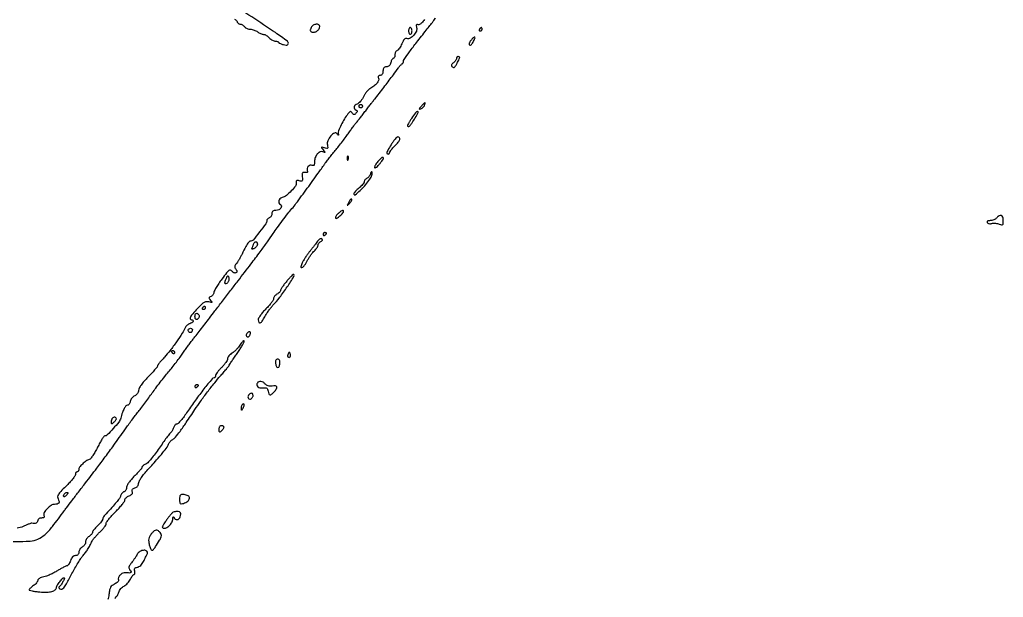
# Model space of a CAD drawing. Extents: x 0 to 2558, y 0 to 3412.
# Drawn here: x 1982 to 2558, y 884 to 1222 of the extents above; entities that cross this region are included whole.
import ezdxf

# ---------------------------------------------------------------- set-up
doc = ezdxf.new("R2010")
doc.units = 0

msp = doc.modelspace()

# ---------------------------------------------------------------- linework, layer by layer
for points in [[(1286.775, 2242.902503, 0.000001), (1177.44536, 2242.627485, 0.134519)], [(1176.555032, 2242.380365, -0.000002), (1098.265318, 2241.934774, -0.000173)], [(1347, 900.068317, 0.000002), (1365.687198, 900.484728, 0.000002), (1385.0375, 900.916042, 0.000002), (1402.386564, 901.302857, 0.000005)], [(2108.159833, 1221.887915, -0.06652), (2108.782009, 1221.559375, -0.065663), (2109.303843, 1221.073415, -0.081035), (2109.638374, 1220.5, 0.067998), (2109.953301, 1219.926524, 0.062708), (2110.418123, 1219.440625, 0.066679), (2110.955825, 1219.111585, 0.104374), (2111.484544, 1219, -0.091984), (2112.060773, 1218.893088, -0.042726), (2112.747568, 1218.559375, -0.040397), (2113.429773, 1218.073934, -0.044747), (2114, 1217.5, 0.072044), (2114.636468, 1216.925544, 0.044598), (2115.521466, 1216.440625, 0.043832), (2116.50282, 1216.110497, 0.059294), (2117.431315, 1216, -0.054031), (2118.409562, 1215.893978, -0.031469), (2119.545685, 1215.568717, -0.031141), (2120.655817, 1215.094102, -0.045352), (2121.55887, 1214.531803, 0.033512), (2122.419165, 1213.967474, 0.028102), (2123.398328, 1213.485547, 0.029035), (2124.346242, 1213.146891, 0.066383), (2125.095012, 1213.031803, -0.091866), (2125.834595, 1212.879452, -0.037925), (2126.75317, 1212.421842, -0.035888), (2127.689659, 1211.767667, -0.038454), (2128.5, 1211, 0.042999), (2129.322668, 1210.2347, 0.038239), (2130.295788, 1209.5875, 0.040249), (2131.266968, 1209.142089, 0.087611), (2132.071654, 1209, -0.044636), (2132.770313, 1208.937505, -0.051237), (2133.413757, 1208.751915, -0.058452), (2133.912665, 1208.479383, -0.14555), (2134.166667, 1208.155457, 0.19172), (2134.507736, 1207.792823, 0.02493), (2135.510228, 1207.383858, 0.026126), (2136.803263, 1207.004679, 0.019067), (2138.272408, 1206.714691, 0.361777), (2139.561026, 1207.482761, 0.326001), (2139.105827, 1209.001303, 0.0153), (2132.060088, 1214.017391, 0.00055), (2104.5, 1232.350596, 0.000584)], [(1970.845319, 915.973192, 0.000193), (1986.250189, 916.364174, 0.01605), (1988.611724, 916.500957, 0.082129), (1993.11003, 917.668003, 0.07739), (1997.096877, 920.235883, 0.045007), (2001.631201, 925.062704, 0.010007), (2008.43883, 934.126417, -0.006331), (2009.761007, 935.913983, -0.000634), (2012.978906, 940.140111, -0.000797), (2016.8284, 945.16582, -0.000633), (2021, 950.579906, 0.001733), (2027.542367, 959.109629, 0.003681), (2032.534756, 965.766606, 0.003608), (2037.490208, 972.579034, 0.001599), (2043.936539, 981.637879, -0.004187), (2045.5445, 983.87293, -0.00227), (2047.557236, 986.595751, -0.002261), (2049.630892, 989.348453, -0.003572), (2051.436539, 991.688083, 0.004043), (2053.314888, 994.126662, 0.002086), (2055.627423, 997.206292, 0.002073), (2057.979568, 1000.393546, 0.003139), (2059.997243, 1003.188083, -0.006388), (2062.083902, 1006.038938, -0.003719), (2064.656322, 1009.408374, -0.003718), (2067.283924, 1012.745977, -0.006273), (2069.542659, 1015.5, 0.006725), (2071.722078, 1018.16222, 0.004761), (2074.099409, 1021.20625, 0.004806), (2076.315354, 1024.158369, 0.010127), (2077.966076, 1026.5, -0.005739), (2079.467563, 1028.67013, -0.00413), (2081.191359, 1031.059375, -0.004171), (2082.869263, 1033.305468, -0.008995), (2084.206062, 1035, 0.005198), (2085.72275, 1036.892823, 0.001352), (2088.121966, 1039.96875, 0.001374), (2090.837065, 1043.489063, 0.001403), (2093.513967, 1047, -0.000926), (2096.696575, 1051.182475, -0.000367), (2101.081684, 1056.914409, -0.000364), (2105.824085, 1063.094626, -0.000457), (2110.228564, 1068.815011, 0.001314), (2117.750299, 1078.61869, 0.003276), (2123.181932, 1085.834366, 0.004399), (2127.347914, 1091.549185, 0.007078), (2130.785763, 1096.5, -0.009404), (2133.102515, 1099.803419, -0.004253), (2136.25565, 1104.04792, -0.004194), (2139.430708, 1108.174431, -0.011355), (2141.773075, 1111.030393, 0.018442), (2144.118754, 1113.974507, 0.001142), (2150.731444, 1122.976046, 0.001698), (2157.179301, 1131.858506, 0.008115), (2160.759627, 1137, -0.014918), (2161.702314, 1138.315215, -0.003836), (2163.303754, 1140.38125, -0.003902), (2165.16798, 1142.710937, -0.003959), (2167.059488, 1145, 0.006757), (2169.076492, 1147.468941, 0.004503), (2171.323313, 1150.349203, 0.004533), (2173.452701, 1153.183067, 0.008854), (2175.089017, 1155.486649, -0.004501), (2176.493038, 1157.500106, -0.004937), (2177.891031, 1159.426382, -0.004624), (2179.117368, 1161.049904, -0.024637), (2179.837897, 1161.895975, 0.019506), (2180.591734, 1162.762982, 0.003035), (2182.003735, 1164.543001, 0.003376), (2183.642792, 1166.664569, 0.002934), (2185.332212, 1168.909326, -0.002364), (2186.96769, 1171.087571, -0.003373), (2188.441749, 1173.004614, -0.001873), (2189.703325, 1174.610175, -0.050087), (2190.081197, 1175, 0.055035), (2190.824106, 1175.781701, 0.000411), (2196.194156, 1182.857719, 0.001645), (2201.117046, 1189.400216, 0.006949), (2204, 1193.371927, -0.014732), (2204.629291, 1194.211082, -0.016915), (2205.279687, 1194.972795, -0.016194), (2205.869678, 1195.577668, -0.087029), (2206.25, 1195.833333, 0.094128), (2206.536854, 1196.032087, 0.062945), (2206.779687, 1196.350564, 0.060592), (2206.944076, 1196.734358, 0.071031), (2207, 1197.126033, -0.153539), (2207.396928, 1198.388155, -0.004917), (2210.540059, 1202.798016, -0.008099), (2214.734246, 1208.369787, -0.00372), (2220.370448, 1215.5, 0.004836), (2222.523979, 1218.2369, 0.007313), (2224.340084, 1220.664062, 0.003341), (2225.834693, 1222.752896, 0.152914)], [(2219.21147, 1221.642322, -0.034233), (2217.676654, 1219.78461, -0.048764), (2216.445483, 1218.716925, -0.250915), (2215.579491, 1218.60787, 0.0762), (2214.936038, 1218.747913, 0.288983), (2214.590971, 1218.559204, 0.165033), (2214.496282, 1218.040612, 0.027322), (2214.702155, 1217.03096, -0.169241), (2214.531982, 1214.895633, -0.075695), (2213.00098, 1212.485534, -0.078439), (2210.891575, 1210.71887, -0.215228), (2209.006446, 1210.497954, 0.145403), (2208.185488, 1210.513185, 0.127874), (2207.44161, 1210.082715, 0.07824), (2206.737008, 1209.127758, 0.026406), (2206.019179, 1207.548881, -0.02584), (2205.400886, 1206.18484, -0.029384), (2204.668224, 1204.951407, -0.030556), (2203.931174, 1203.993529, -0.122471), (2203.32969, 1203.573019, 0.115547), (2202.82094, 1203.227586, 0.065653), (2202.390596, 1202.615936, 0.060069), (2202.09908, 1201.846161, 0.060579), (2202, 1201.031385, -0.041962), (2201.934615, 1200.253661, -0.061538), (2201.738095, 1199.596719, -0.080853), (2201.449373, 1199.151141, -0.211703), (2201.108408, 1199, 0.208396), (2200.722675, 1198.831931, 0.050787), (2200.294405, 1198.265625, 0.043524), (2199.894893, 1197.457251, 0.031538), (2199.589356, 1196.5, -0.054667), (2199.193026, 1195.431301, -0.085775), (2198.612863, 1194.644692, -0.098003), (2197.865892, 1194.167173, -0.093626), (2196.980948, 1194, 0.077433), (2196.058066, 1193.856216, 0.14899), (2195.448095, 1193.434494, 0.123229), (2195.106147, 1192.678655, 0.044938), (2195, 1191.5, -0.046322), (2194.89975, 1190.420215, -0.096836), (2194.589301, 1189.638926, -0.129023), (2194.078799, 1189.170095, -0.122163), (2193.393011, 1189, 0.077103), (2192.743274, 1188.899208, 0.173232), (2192.351786, 1188.601064, 0.166888), (2192.229214, 1188.113199, 0.070573), (2192.382147, 1187.446525, -0.187492), (2192.37613, 1186.038593, -0.074616), (2191.393391, 1184.337664, -0.060004), (2189.652759, 1182.622372, -0.04481), (2187.380349, 1181.170186, 0.073666), (2186.445269, 1180.493912, 0.029154), (2185.373798, 1179.318789, 0.02808), (2184.346026, 1177.893833, 0.031422), (2183.526066, 1176.413687, -0.033675), (2182.722407, 1174.978253, -0.035226), (2181.744115, 1173.686389, -0.037628), (2180.743753, 1172.702666, -0.111968), (2179.895716, 1172.262478, 0.117003), (2178.660598, 1171.605702, 0.168931), (2178.057263, 1170.53819, 0.198113), (2178.290208, 1169.452955, 0.155421), (2179.25, 1168.708333, -0.0672), (2179.810937, 1168.412269, -0.248368), (2179.984387, 1168.065735, -0.158618), (2179.823324, 1167.606665, -0.026293), (2179.208359, 1166.883359, -0.031815), (2178.475339, 1166.200486, -0.187315), (2177.985102, 1166.040174, -0.204824), (2177.541887, 1166.258854, -0.038723), (2176.997844, 1167.003488, 0.05432), (2176.442035, 1167.716531, 0.255946), (2175.963315, 1167.864103, 0.157778), (2175.414854, 1167.553642, 0.019627), (2174.516962, 1166.495129, 0.030527), (2172.496648, 1163.562224, 0.020897), (2170.556131, 1160.013317, 0.016785), (2169.034038, 1156.650404, 0.138652), (2168.841881, 1155, -0.010539), (2168.952654, 1154.205685, -0.379836), (2168.854892, 1154.065367, -0.303258), (2168.674051, 1154.131916, -0.008651), (2168.177094, 1154.839942, 0.373466), (2166.636924, 1155.251726, 0.100127), (2164.454127, 1153.581353, 0.075612), (2162.673911, 1150.786073, 0.167042), (2162.46154, 1148.297216, -0.019469), (2162.759393, 1146.878724, -0.237675), (2162.600987, 1146.364184, -0.260937), (2162.106718, 1146.214013, -0.022954), (2160.79692, 1146.564455, 0.007153), (2159.371257, 1146.994592, 0.317692), (2159.093243, 1146.897342, 0.329438), (2159.098278, 1146.607992, 0.007444), (2160.007842, 1145.457015, -0.005397), (2160.903249, 1144.333442, -0.201802), (2160.986455, 1144.025397, -0.465224), (2160.809091, 1143.912841, -0.013178), (2159.843956, 1144.24533, 0.19382), (2158.191932, 1144.204399, 0.114775), (2156.583316, 1143.016151, 0.092715), (2155.408117, 1140.968986, 0.084255), (2155, 1138.564271, -0.028617), (2154.927991, 1137.307137, -0.109244), (2154.673576, 1136.569332, -0.208534), (2154.235644, 1136.263295, -0.14224), (2153.621855, 1136.314866, 0.150545), (2152.349691, 1136.400946, 0.143892), (2151.223201, 1135.760278, 0.141388), (2150.609596, 1134.601391, 0.144096), (2150.71392, 1133.303129, -0.076261), (2150.851973, 1132.668454, -0.236412), (2150.685239, 1132.276653, -0.17741), (2150.218091, 1132.104547, -0.043151), (2149.385775, 1132.174984, 0.070272), (2148.439065, 1132.203736, 0.231014), (2147.925147, 1131.878653, 0.142338), (2147.718079, 1131.130295, 0.023458), (2147.808532, 1129.618062, -0.0202), (2147.915121, 1128.011695, -0.172493), (2147.694532, 1127.33648, -0.253017), (2147.150784, 1127.095106, -0.04451), (2146.009356, 1127.287302, 0.035098), (2144.970301, 1127.482408, 0.180317), (2144.41072, 1127.344664, 0.230492), (2144.158479, 1126.903672, 0.058238), (2144.200823, 1126.054905, -0.20301), (2143.768606, 1124.244735, -0.032877), (2141.383616, 1121.417131, -0.03634), (2138.48596, 1118.814924, -0.088165), (2135.949084, 1117.48384, 0.113369), (2134.731795, 1116.765523, 0.142477), (2134.073898, 1115.639758, 0.162894), (2134.165916, 1114.44909, 0.155521), (2134.956326, 1113.526992, -0.232683), (2135.558495, 1112.566501, -0.184871), (2135.236382, 1111.369406, -0.126672), (2134.01599, 1110.361502, -0.110022), (2132.393011, 1110, 0.049379), (2131.299999, 1109.891793, 0.118528), (2130.566032, 1109.552235, 0.141977), (2130.145775, 1108.962897, 0.08455), (2130, 1108.106989, -0.07271), (2129.887915, 1107.340293, -0.064008), (2129.559375, 1106.600966, -0.066864), (2129.073537, 1105.999607, -0.098143), (2128.5, 1105.638374, 0.057862), (2127.926391, 1105.338285, 0.058906), (2127.440625, 1104.91628, 0.065002), (2127.110562, 1104.442039, 0.120123), (2127, 1103.988478, -0.158383), (2126.408493, 1102.16799, -0.008943), (2122.793333, 1097.374768, -0.007392), (2118.968419, 1092.633873, -0.22287), (2117.616983, 1092, 0.172166), (2116.75864, 1091.695417, 0.074812), (2115.931535, 1090.788627, 0.028437), (2114.816584, 1088.89989, 0.003134), (2112.539515, 1084.418748, -0.010024), (2111.684207, 1082.79147, -0.009048), (2110.735587, 1081.14258, -0.009105), (2109.831972, 1079.696061, -0.028248), (2109.151503, 1078.768758, 0.038933), (2108.499597, 1077.839422, 0.114954), (2108.266863, 1077.100132, 0.13289), (2108.400281, 1076.399414, 0.060158), (2108.910546, 1075.607785, -0.038919), (2109.413228, 1074.89605, -0.12652), (2109.574578, 1074.346183, -0.174008), (2109.428767, 1073.892307, -0.0907), (2108.982023, 1073.48889, -0.149397), (2108.463615, 1073.352661, -0.089462), (2107.836601, 1073.491608, -0.075041), (2107.197561, 1073.880183, -0.0609), (2106.648588, 1074.465906, 0.191801), (2105.785046, 1075.007815, 0.215116), (2104.838143, 1074.773732, 0.060073), (2103.476761, 1073.410366, 0.006289), (2100.732471, 1069.816044, 0.011345), (2098.932103, 1067.277173, 0.014827), (2097.409571, 1064.872703, 0.012383), (2096.261061, 1062.819756, 0.119246), (2096.017348, 1061.856989, -0.088056), (2095.8903, 1061.182635, -0.065737), (2095.531388, 1060.514833, -0.064872), (2095.005168, 1059.954495, -0.080377), (2094.387376, 1059.595156, 0.043575), (2093.571398, 1059.197462, 0.233131), (2093.311038, 1058.793152, 0.178713), (2093.440431, 1058.263617, 0.024849), (2094.129534, 1057.343921, -0.0115), (2094.895038, 1056.37714, -0.385589), (2094.870822, 1056.106742, -0.26142), (2094.551145, 1056.030527, -0.007495), (2093.160226, 1056.449146, 0.102008), (2091.760864, 1056.595232, 0.105933), (2090.438493, 1056.171095, 0.058837), (2088.855272, 1054.994801, 0.012558), (2086.418068, 1052.575833, 0.012919), (2083.672967, 1049.558575, 0.058319), (2082.338401, 1047.590417, 0.208586), (2082.265257, 1046.517694, 0.316913), (2083, 1046, -0.180579), (2083.798309, 1045.701967, -0.327808), (2083.944646, 1045.055592, -0.151347), (2083.24959, 1044.249086, -0.075969), (2082.002666, 1043.710948, 0.066451), (2081.182299, 1043.375185, 0.047085), (2080.368957, 1042.800295, 0.047355), (2079.683385, 1042.088688, 0.070492), (2079.245869, 1041.344317, -0.044719), (2077.556867, 1038.100076, -0.010886), (2074.189976, 1033.084063, -0.011739), (2070.416068, 1027.97706, -0.022304), (2067.106724, 1024.08361, 0.008757), (2065.533365, 1022.331041, 0.012555), (2064.20635, 1020.719732, 0.008426), (2063.165683, 1019.342199, 0.15885), (2063, 1018.833849, -0.173791), (2062.813511, 1018.31352, -0.005841), (2061.384375, 1016.616692, -0.010429), (2059.607549, 1014.641227, -0.007009), (2057.5, 1012.456347, 0.015716), (2055.238346, 1010.028499, 0.025543), (2053.49428, 1007.815618, 0.028434), (2052.320537, 1005.94156, 0.126338), (2052, 1004.693237, -0.080259), (2051.842785, 1003.720125, -0.073022), (2051.385291, 1002.810804, -0.070413), (2050.667236, 1002.043904, -0.066158), (2049.75, 1001.487128, 0.06923), (2048.865577, 1000.942842, 0.052535), (2048.067069, 1000.129031, 0.05334), (2047.468736, 999.183847, 0.07934), (2047.180449, 998.25, -0.054343), (2046.961018, 997.389415, -0.067181), (2046.57021, 996.660938, -0.080568), (2046.076063, 996.168714, -0.156934), (2045.551769, 996, 0.223788), (2044.609342, 995.555954, 0.051414), (2043.608462, 994.052735, 0.037213), (2042.579716, 991.68767, 0.015803), (2041.543446, 988.387956, -0.100177), (2040.400515, 986.151135, -0.015414), (2037.158141, 982.324162, -0.011342), (2033.664085, 978.621342, -0.200555), (2032.177332, 978, 0.246695), (2031.69405, 977.746102, 0.010333), (2030.58988, 976.07055, 0.015792), (2029.345543, 973.948851, 0.010343), (2028.040971, 971.431659, -0.015495), (2026.68178, 968.873923, -0.020056), (2025.27148, 966.622196, -0.018178), (2023.975459, 964.866912, -0.141114), (2023.153694, 964.282647, 0.071123), (2021.234192, 963.284081, 0.03688), (2019.155149, 961.549115, 0.034595), (2017.461629, 959.666155, 0.167366), (2017, 958.325686, -0.073819), (2016.924805, 957.819139, -0.088108), (2016.70625, 957.38942, -0.100605), (2016.381349, 957.102154, -0.131618), (2016, 957, 0.154189), (2015.618618, 956.879526, 0.097886), (2015.29375, 956.54025, 0.080361), (2015.07453, 956.033345, 0.062029), (2015, 955.434894, -0.154546), (2014.719696, 954.54969, -0.015356), (2013.366396, 952.74732, -0.018192), (2011.568766, 950.660677, -0.013468), (2009.438795, 948.483515, 0.00872), (2006.43482, 945.470745, 0.052749), (2005.081929, 943.731502, 0.117669), (2004.647899, 942.428037, 0.14566), (2004.903611, 941.180104, -0.062252), (2005.45494, 939.746133, -0.205233), (2005.294908, 938.767768, -0.196522), (2004.466131, 938.181438, -0.056966), (2002.878788, 938, 0.150054), (2000.883763, 937.387484, 0.052822), (1998.571051, 935.434296, 0.052831), (1996.796528, 933.140133, 0.233936), (1996.642275, 931.489832, -0.091715), (1996.765643, 930.825056, -0.202969), (1996.568612, 930.358939, -0.148908), (1996.031749, 930.083028, -0.044802), (1995.106989, 930, 0.065399), (1994.279419, 929.89129, 0.089602), (1993.601165, 929.572021, 0.106556), (1993.15853, 929.087065, 0.132643), (1993, 928.5, -0.13575), (1992.758672, 927.627513, -0.150211), (1992.109771, 927.043401, -0.106653), (1991.045277, 926.802894, -0.048197), (1989.612922, 926.927272, 0.120834), (1989.059327, 926.895368, 0.011105), (1987.743348, 926.458863, 0.013827), (1986.179579, 925.852087, 0.010405), (1984.494099, 925.10223, -0.066862), (1980.88687, 923.963095, -0.025935)], [(2038.273734, 882.898438, -0.034416), (2038.61057, 883.78174, -0.292345), (2038.951957, 884, 0.218141), (2039.314497, 884.166072, 0.046745), (2039.725835, 884.744365, 0.040771), (2040.11487, 885.5636, 0.028994), (2040.41918, 886.534009, -0.068586), (2040.842952, 887.586248, -0.04569), (2041.589925, 888.652423, -0.045455), (2042.524587, 889.57243, -0.064871), (2043.511595, 890.187237, 0.06193), (2044.544184, 890.822068, 0.035748), (2045.616598, 891.813925, 0.035178), (2046.56562, 892.981252, 0.04893), (2047.228119, 894.153228, -0.023922), (2047.77445, 895.243416, -0.032651), (2048.37437, 896.163761, -0.034169), (2048.945561, 896.826608, -0.200427), (2049.360743, 897, 0.245948), (2049.652909, 897.152968, 0.105669), (2049.82758, 897.571231, 0.069803), (2049.856285, 898.199495, 0.040537), (2049.724734, 898.944615, -0.063027), (2049.603455, 899.87306, -0.1568), (2049.808111, 900.518476, -0.148616), (2050.360675, 900.945197, -0.054726), (2051.324685, 901.194615, 0.102137), (2052.242478, 901.526938, 0.049587), (2053.239974, 902.28534, 0.045965), (2054.166654, 903.321302, 0.047252), (2054.878779, 904.5, -0.00007), (2055.494275, 905.776846, -0.000058), (2056.148338, 907.132812, -0.000059), (2056.746998, 908.373176, -0.000161), (2057.170671, 909.25, 0.337279), (2056.893615, 910.615613, 0.203552), (2055.244795, 911.159126, 0.106638), (2052.769951, 910.405295, 0.14895), (2051.174698, 908.75, -0.020532), (2050.58234, 907.696605, -0.009324), (2049.726208, 906.366691, -0.009215), (2048.770054, 904.995861, -0.012486), (2047.853411, 903.796181, 0.020853), (2046.74629, 902.295833, 0.097103), (2046.329065, 901.310156, 0.15046), (2046.406567, 900.468822, 0.07569), (2046.961673, 899.546181, -0.052748), (2047.628835, 898.543971, -0.390754), (2047.492382, 898.037342, -0.149448), (2046.683967, 897.8171, -0.01155), (2044.414002, 897.939383, 0.118554), (2042.721038, 897.667754, 0.097404), (2041.194994, 896.647548, 0.106859), (2040.269034, 895.216815, 0.173129), (2040.24233, 893.783622, -0.194051), (2040.208272, 893.208104, -0.077206), (2039.755756, 892.541747, -0.060939), (2038.979325, 891.889878, -0.04399), (2037.980094, 891.358495, 0.062569), (2036.557388, 890.532897, 0.105831), (2035.663646, 889.491271, 0.073417), (2035.08212, 887.906478, 0.01831), (2034.618114, 885.178857, -0.019485), (2034.11159, 882.243035, -0.090216)]]:
    msp.add_lwpolyline(points, format="xyb")
for points in [[(2152.99206, 1216.985163, 0.031899), (2152.514274, 1215.936802, 0.137019), (2152.452184, 1215.260129, 0.187765), (2152.753417, 1214.771056, 0.070399), (2153.469611, 1214.373288, 0.153233), (2154.888274, 1214.284782, 0.095382), (2156.414675, 1214.988489, 0.094159), (2157.586568, 1216.219352, 0.144263), (2158, 1217.622445, 0.269653), (2157.394599, 1218.663376, 0.162358), (2155.95175, 1218.948854, 0.113265), (2154.204182, 1218.306697, 0.126084)], [(2210, 1215, 0.048028), (2210.073693, 1214.234582, 0.068025), (2210.29375, 1213.5875, 0.088204), (2210.618118, 1213.151477, 0.191087), (2211, 1213, 0.191087), (2211.381882, 1213.151477, 0.088204), (2211.70625, 1213.5875, 0.068025), (2211.926307, 1214.234582, 0.048028), (2212, 1215, 0.048028), (2211.926307, 1215.765418, 0.068025), (2211.70625, 1216.4125, 0.088204), (2211.381882, 1216.848523, 0.191087), (2211, 1217, 0.191087), (2210.618118, 1216.848523, 0.088204), (2210.29375, 1216.4125, 0.068025), (2210.073693, 1215.765418, 0.048028)], [(2251.5, 1216, 0.082592), (2251.343488, 1215.6179, 0.161196), (2251.3746, 1215.29375, 0.182303), (2251.586039, 1215.078288, 0.108972), (2251.940983, 1215, 0.093332), (2252.345238, 1215.076123, 0.09642), (2252.688914, 1215.29375, 0.099167), (2252.918938, 1215.618444, 0.105053), (2253, 1216, 0.042167), (2252.967655, 1216.382849, 0.061769), (2252.870461, 1216.70625, 0.081139), (2252.727648, 1216.92554, 0.210953), (2252.559017, 1217, 0.151918), (2252.34829, 1216.934461, 0.038439), (2252.066025, 1216.70625, 0.035638), (2251.768994, 1216.382774, 0.029505)], [(2246.713525, 1209.796859, 0.045813), (2246.080571, 1208.99965, 0.056219), (2245.652672, 1208.151334, 0.066443), (2245.478528, 1207.3804, 0.16216), (2245.610777, 1206.820759, 0.251186), (2246.001002, 1206.594716, 0.173715), (2246.496978, 1206.754221, 0.08006), (2247.089094, 1207.382385, 0.028373), (2247.725511, 1208.445641, 0.010523), (2248.832409, 1210.670927, 0.277662), (2248.767867, 1211.306866, 0.446375), (2248.283933, 1211.34971, 0.014205)], [(2238, 1198.860243, -0.113822), (2237.878212, 1198.33218, -0.042594), (2237.485938, 1197.675493, -0.039449), (2236.91961, 1197.006482, -0.038311), (2236.25, 1196.427563, 0.038324), (2235.460931, 1195.745327, 0.134468), (2235.133663, 1195.165622, 0.178544), (2235.194176, 1194.600968, 0.079592), (2235.634569, 1193.982751, 0.152061), (2236.262646, 1193.646804, 0.212717), (2236.874184, 1193.789885, 0.095243), (2237.539197, 1194.530208, 0.019804), (2238.384569, 1196.069069, 0.003878), (2239.630306, 1198.615464, 0.073111), (2239.893528, 1199.462596, 0.33652), (2239.684152, 1199.851446, 0.107317), (2239, 1200, 0.113217), (2238.618535, 1199.912501, 0.100251), (2238.29375, 1199.665196, 0.094072), (2238.075826, 1199.295455, 0.086463)], [(2183, 1171, -0.099038), (2182.923658, 1170.618362, -0.097945), (2182.70625, 1170.29375, -0.097945), (2182.381638, 1170.076342, -0.099038), (2182, 1170, -0.099038), (2181.618362, 1170.076342, -0.097945), (2181.29375, 1170.29375, -0.097945), (2181.076342, 1170.618362, -0.099038), (2181, 1171, -0.099038), (2181.076342, 1171.381638, -0.097945), (2181.29375, 1171.70625, -0.097945), (2181.618362, 1171.923658, -0.099038), (2182, 1172, -0.099038), (2182.381638, 1171.923658, -0.097945), (2182.70625, 1171.70625, -0.097945), (2182.923658, 1171.381638, -0.099038)], [(2217.461054, 1170.956966, 0.006468), (2216.463995, 1169.826165, 0.137821), (2216.277244, 1169.425092, 0.542001), (2216.436164, 1169.28019, 0.028092), (2217.228748, 1169.534284, 0.056294), (2217.887686, 1169.876395, 0.041434), (2218.53085, 1170.390321, 0.04218), (2219.06444, 1170.987169, 0.069808), (2219.391296, 1171.577319, 0.031871), (2219.740999, 1172.697146, 0.58616), (2219.52317, 1172.899832, 0.124247), (2218.923667, 1172.525486, 0.007454)], [(2211.686239, 1163.859143, 0.015325), (2210.649818, 1162.259225, 0.024014), (2209.869521, 1160.817769, 0.020681), (2209.362082, 1159.639907, 0.295917), (2209.452906, 1159.213761, 0.310557), (2210.094956, 1159.094823, 0.106902), (2210.897778, 1159.682698, 0.039889), (2212.037411, 1161.194276, 0.006878), (2213.921524, 1164.25, 0.016925), (2215.634024, 1167.348356, 0.61827), (2215.258089, 1167.857075, 0.187983), (2214.080908, 1167.143836, 0.01224)], [(2199.742718, 1148.459242, 0.003894), (2197.756739, 1145.112699, 0.054754), (2197.189838, 1143.837765, 0.289723), (2197.340364, 1143.260331, 0.190191), (2198, 1143, 0.098149), (2198.381651, 1143.075646, 0.097731), (2198.70625, 1143.291195, 0.098151), (2198.923626, 1143.612996, 0.099935), (2199, 1143.991302, -0.14732), (2199.16368, 1144.534771, -0.01896), (2199.88125, 1145.533579, -0.020818), (2200.851165, 1146.679203, -0.015978), (2202, 1147.849565, 0.028333), (2203.935144, 1149.920898, 0.092386), (2204.848452, 1151.551687, 0.252494), (2204.679983, 1152.542751, 0.23092), (2203.742718, 1153, 0.189847), (2203.099394, 1152.7466, 0.024547), (2202.04909, 1151.666152, 0.025824), (2200.88493, 1150.198327, 0.018883)], [(2174.078947, 1140.416667, 0.018894), (2174.137993, 1139.670344, 0.168741), (2174.279315, 1139.37858, 0.470617), (2174.461564, 1139.395823, 0.054073), (2174.683114, 1139.8125, 0.051402), (2174.839148, 1140.359369, 0.05415), (2174.876576, 1140.916927, 0.060344), (2174.797407, 1141.402231, 0.126455), (2174.604167, 1141.729167, 0.296942), (2174.385309, 1141.77538, 0.208169), (2174.200665, 1141.592839, 0.077125), (2174.089945, 1141.112848, 0.028489)], [(2192.067153, 1138.571482, 0.02771), (2191.219932, 1137.563139, 0.035184), (2190.560778, 1136.541617, 0.037859), (2190.151267, 1135.641635, 0.169885), (2190.142839, 1135.071565, 0.436593), (2190.483681, 1134.917008, 0.064901), (2191.21542, 1135.342991, 0.040137), (2192.195325, 1136.232434, 0.020016), (2193.292632, 1137.500084, 0.014146), (2195.263314, 1140.1185, 0.38478), (2195.169665, 1140.910165, 0.387386), (2194.376077, 1140.893691, 0.014171)], [(2187.618587, 1131.342381, -0.047857), (2187.244699, 1130.475372, -0.041988), (2186.698497, 1129.65377, -0.044226), (2186.072426, 1128.993783, -0.089478), (2185.461933, 1128.623766, 0.073448), (2184.903051, 1128.308916, 0.064187), (2184.429443, 1127.83296, 0.066866), (2184.109035, 1127.274904, 0.09722), (2184, 1126.719443, -0.14247), (2183.807594, 1126.057898, -0.033509), (2183.11875, 1125.119183, -0.031864), (2182.148366, 1124.105875, -0.026678), (2181, 1123.158121, 0.028353), (2179.851719, 1122.20396, 0.033149), (2178.88125, 1121.171597, 0.035193), (2178.195679, 1120.206961, 0.13774), (2178, 1119.510118, 0.625144), (2178.715748, 1119.161374, 0.022702), (2181.700472, 1121.723775, 0.02412), (2184.971637, 1125.112422, 0.039445), (2187.35649, 1128.310978, 0.027015), (2188.003915, 1129.47438, 0.031347), (2188.48685, 1130.645506, 0.032926), (2188.762208, 1131.669787, 0.13229), (2188.719661, 1132.310978, 0.201679), (2188.502483, 1132.554966, 0.300299), (2188.2286, 1132.516924, 0.103979), (2187.913491, 1132.095558, 0.030858)], [(2174.964205, 1114.835646, 0.001975), (2174.1623, 1113.256694, 0.323466), (2174.191606, 1113.074764, 0.404836), (2174.354252, 1113.072152, 0.002294), (2175.573661, 1114.22619, 0.032763), (2176.221647, 1114.931813, 0.05091), (2176.671033, 1115.62434, 0.066521), (2176.877288, 1116.205514, 0.253633), (2176.771496, 1116.561837, 0.314606), (2176.448592, 1116.619194, 0.082345), (2175.989204, 1116.306169, 0.05386), (2175.46731, 1115.687471, 0.029819)], [(2168.579292, 1107.944608, 0.028838), (2167.886063, 1107.15999, 0.04502), (2167.395333, 1106.404396, 0.056357), (2167.149984, 1105.778194, 0.267688), (2167.245958, 1105.420708, 0.369394), (2167.946872, 1105.366134, 0.019795), (2169.833269, 1106.859332, 0.022453), (2171.60208, 1108.520608, 0.195391), (2172, 1109.5, 0.355115), (2171.684645, 1109.888024, 0.159495), (2170.986489, 1109.810613, 0.064218), (2169.883079, 1109.126471, 0.026563)], [(2554, 1105.5, -0.078638), (2553.346176, 1104.925257, -0.044343), (2552.405054, 1104.440625, -0.042916), (2551.342807, 1104.110717, -0.05389), (2550.318538, 1104, 0.034663), (2549.343877, 1103.932349, 0.103753), (2548.718626, 1103.707395, 0.209425), (2548.473507, 1103.353516, 0.188816), (2548.553842, 1102.912882, 0.133927), (2548.958239, 1102.535427, 0.069027), (2549.614228, 1102.298314, 0.060833), (2550.407462, 1102.228733, 0.055496), (2551.22018, 1102.347327, -0.056346), (2552.156373, 1102.48232, -0.029727), (2553.331619, 1102.448459, -0.029161), (2554.545138, 1102.269338, -0.039638), (2555.607322, 1101.959196, 0.027974), (2557.010878, 1101.513638, 0.245673), (2557.62539, 1101.657748, 0.198922), (2557.935937, 1102.275323, 0.018304), (2558, 1104.024751, 0.078381), (2557.692948, 1105.971427, 0.23008), (2556.777994, 1106.92416, 0.232434), (2555.471792, 1106.788586, 0.079641)], [(2160, 1095.940983, 0.108972), (2160.078288, 1095.586039, 0.182303), (2160.29375, 1095.3746, 0.161196), (2160.6179, 1095.343488, 0.082592), (2161, 1095.5, 0.029505), (2161.382774, 1095.768994, 0.035638), (2161.70625, 1096.066025, 0.038439), (2161.934461, 1096.34829, 0.151918), (2162, 1096.559017, 0.210953), (2161.92554, 1096.727648, 0.081139), (2161.70625, 1096.870461, 0.061769), (2161.382849, 1096.967655, 0.042167), (2161, 1097, 0.105053), (2160.618444, 1096.918938, 0.099167), (2160.29375, 1096.688914, 0.09642), (2160.076123, 1096.345238, 0.093332)], [(2121.379007, 1089.545294, -0.065955), (2121.066871, 1088.971379, -0.042176), (2120.568951, 1088.39692, -0.041828), (2119.974436, 1087.907503, -0.059752), (2119.370743, 1087.588773, -0.032695), (2118.829697, 1087.420791, -0.09899), (2118.446132, 1087.406079, -0.262493), (2118.281626, 1087.537055, -0.223357), (2118.29387, 1087.761454, 0.020766), (2118.489006, 1088.162866, 0.005584), (2118.764872, 1088.815733, 0.005646), (2119.061806, 1089.56496, 0.005816), (2119.338745, 1090.313382, -0.056605), (2119.657456, 1090.963401, -0.088818), (2120.078776, 1091.419182, -0.121372), (2120.531387, 1091.613718, -0.18144), (2120.949263, 1091.531357, -0.120169), (2121.276905, 1091.198852, -0.081617), (2121.472898, 1090.702346, -0.074179), (2121.510715, 1090.121431, -0.070951)], [(2156.312203, 1091.437885, -0.007297), (2155.434559, 1090.215568, -0.003484), (2154.272705, 1088.668934, -0.003453), (2153.03648, 1087.069987, -0.004909), (2151.914026, 1085.667312, 0.016097), (2150.810769, 1084.223569, 0.010612), (2149.632408, 1082.497797, 0.010683), (2148.55674, 1080.768668, 0.02025), (2147.778181, 1079.32519, 0.061106), (2146.982105, 1077.016762, 0.625773), (2147.583585, 1076.547526, 0.128653), (2149.176478, 1077.921378, 0.032831), (2150.936187, 1080.873335, -0.021056), (2151.799034, 1082.401427, -0.016217), (2152.862209, 1083.994257, -0.016491), (2153.954986, 1085.419942, -0.037171), (2154.89359, 1086.404988, 0.030735), (2155.699718, 1087.229509, 0.032651), (2156.381242, 1088.130886, 0.034582), (2156.858501, 1088.978184, 0.111417), (2157, 1089.605297, -0.104306), (2157.118649, 1090.167864, -0.055064), (2157.478347, 1090.787815, -0.051317), (2158.005568, 1091.367196, -0.054993), (2158.628416, 1091.811927, 0.043534), (2159.260554, 1092.241819, 0.136527), (2159.55426, 1092.657439, 0.219299), (2159.520436, 1093.041014, 0.125022), (2159.19062, 1093.382191, 0.220433), (2158.651192, 1093.447042, 0.070064), (2157.905272, 1093.08287, 0.054716), (2157.084157, 1092.386467, 0.037505)], [(2104.110447, 1067.710447, -0.074009), (2103.151783, 1067.000174, -0.455134), (2102.646722, 1067.19278, -0.162162), (2102.616789, 1068.167029, -0.025497), (2103.26888, 1070, -0.00812), (2103.888245, 1071.428878, -0.185731), (2104.200509, 1071.736716, -0.438564), (2104.464196, 1071.620344, -0.023774), (2104.7461, 1070.64378, -0.060743), (2104.835066, 1069.853853, -0.051098), (2104.741479, 1069.016423, -0.053329), (2104.49048, 1068.258901, -0.089962)], [(2138.69123, 1068.534979, 0.010586), (2137.277374, 1066.768882, 0.01444), (2136.084299, 1065.115349, 0.011224), (2135.172358, 1063.704134, 0.138694), (2135, 1063.094726, -0.14432), (2134.862103, 1062.62693, -0.047272), (2134.4125, 1062.056853, -0.042511), (2133.765353, 1061.485176, -0.036814), (2133, 1061, 0.054668), (2132.235042, 1060.475963, 0.052013), (2131.5875, 1059.790572, 0.056125), (2131.145748, 1059.055194, 0.107616), (2131, 1058.385869, -0.14225), (2130.753415, 1057.536679, -0.018704), (2129.678125, 1055.973711, -0.020494), (2128.22321, 1054.178216, -0.015856), (2126.5, 1052.342105, 0.019634), (2124.777167, 1050.478382, 0.023904), (2123.321875, 1048.599671, 0.023467), (2122.268509, 1046.935657, 0.130083), (2122, 1045.921053, 0.11396), (2122.339881, 1044.449187, 0.410388), (2123.16074, 1044.160613, 0.136708), (2124.404908, 1045.235506, 0.028472), (2125.876845, 1047.75, -0.021921), (2126.816049, 1049.403727, -0.013255), (2128.063565, 1051.279687, -0.013268), (2129.403893, 1053.080294, -0.022636), (2130.62835, 1054.5, 0.025956), (2134.598792, 1059.165815, 0.014657), (2138.939481, 1065.196861, 0.006057), (2142.946572, 1071.280878, 0.352528), (2142.812724, 1072.520609, 0.396958), (2142.506194, 1072.529696, 0.010629), (2141.424551, 1071.527314, 0.016593), (2140.13754, 1070.197312, 0.009885)], [(2091, 1053, -0.105053), (2090.918938, 1052.618444, -0.099167), (2090.688914, 1052.29375, -0.09642), (2090.345238, 1052.076123, -0.093332), (2089.940983, 1052, -0.108972), (2089.586039, 1052.078288, -0.182303), (2089.3746, 1052.29375, -0.161196), (2089.343488, 1052.6179, -0.082592), (2089.5, 1053, -0.029505), (2089.768994, 1053.382774, -0.035638), (2090.066025, 1053.70625, -0.038439), (2090.34829, 1053.934461, -0.151918), (2090.559017, 1054, -0.210953), (2090.727648, 1053.92554, -0.081139), (2090.870461, 1053.70625, -0.061769), (2090.967655, 1053.382849, -0.042167)], [(2087.5, 1048, -0.085974), (2087.406312, 1047.459169, -0.06941), (2087.132812, 1046.935937, -0.06965), (2086.727751, 1046.509184, -0.087886), (2086.25, 1046.25, -0.162171), (2085.750923, 1046.249896, -0.158614), (2085.346154, 1046.548718, -0.105759), (2085.084641, 1047.151204, -0.049736), (2085, 1048, -0.049736), (2085.084641, 1048.848796, -0.105759), (2085.346154, 1049.451282, -0.158614), (2085.750923, 1049.750104, -0.162171), (2086.25, 1049.75, -0.087886), (2086.727751, 1049.490816, -0.06965), (2087.132812, 1049.064063, -0.06941), (2087.406312, 1048.540831, -0.085974)], [(2083.36383, 1039.505744, -0.064087), (2083.077963, 1038.975437, -0.094924), (2082.695897, 1038.612949, -0.122111), (2082.281217, 1038.472387, -0.160704), (2081.895215, 1038.564761, -0.117169), (2081.179081, 1039.282977, -0.198008), (2081.045923, 1040.109611, -0.21), (2081.531694, 1040.754977, -0.128597), (2082.468615, 1041, -0.094172), (2083.02676, 1040.893936, -0.165347), (2083.381367, 1040.593244, -0.151817), (2083.497106, 1040.117056, -0.076022)], [(2115.666667, 1038.333333, 0.091378), (2115.156592, 1037.592774, 0.130128), (2115.028301, 1036.80828, 0.180985), (2115.310022, 1036.232145, 0.191777), (2115.893011, 1036, 0.13875), (2116.276919, 1036.108626, 0.061199), (2116.692784, 1036.440625, 0.053891), (2117.075237, 1036.926204, 0.048303), (2117.361626, 1037.5, 0.096999), (2117.522444, 1038.420212, 0.280386), (2117.188989, 1038.943768, 0.235886), (2116.502242, 1038.939404, 0.0791)], [(2111.312559, 1031.221882, -0.037287), (2110.440075, 1029.934356, -0.024472), (2109.259683, 1028.585899, -0.024629), (2107.973638, 1027.379203, -0.042717), (2106.781335, 1026.529903, 0.042678), (2105.717223, 1025.772039, 0.044923), (2104.817017, 1024.856283, 0.049353), (2104.19668, 1023.926623, 0.123065), (2104, 1023.139631, -0.122198), (2103.779125, 1022.249366, -0.027874), (2102.971875, 1020.909104, -0.027233), (2101.839756, 1019.426968, -0.02357), (2100.5, 1018, 0.017728), (2099.159849, 1016.605607, 0.022412), (2098.028125, 1015.221163, 0.021262), (2097.20001, 1014.005401, 0.139761), (2097, 1013.303833, -0.061055), (2096.938891, 1012.805255, -0.079617), (2096.758961, 1012.383001, -0.097476), (2096.4924, 1012.100318, -0.156357), (2096.179443, 1012, 0.225882), (2094.994934, 1011.436111, 0.00368), (2090.276646, 1005.539243, 0.00969), (2085.315021, 998.986519, 0.009706), (2080.613818, 992.25, -0.011666), (2078.659057, 989.472216, -0.01706), (2076.80066, 987.129688, -0.012546), (2075.177354, 985.315294, -0.206835), (2074.447772, 985, 0.145179), (2073.893642, 984.835639, 0.066024), (2073.314206, 984.339062, 0.057258), (2072.798578, 983.610666, 0.04982), (2072.432606, 982.75, -0.028997), (2072.090168, 981.841547, -0.028393), (2071.64283, 980.972183, -0.029607), (2071.162844, 980.25716, -0.087588), (2070.730029, 979.857431, 0.086901), (2070.129547, 979.304368, 0.003554), (2068.353502, 976.948621, 0.006106), (2066.295319, 974.106019, 0.004283), (2064.044556, 970.857431, -0.011349), (2061.708136, 967.584981, -0.014223), (2059.389179, 964.665026, -0.012417), (2057.334109, 962.342869, -0.099394), (2056.179746, 961.512872, 0.030223), (2055.34529, 961.072424, 0.038714), (2054.6403, 960.565417, 0.04285), (2054.143433, 960.067443, 0.176458), (2054, 959.673675, -0.170605), (2053.819764, 959.160824, -0.008755), (2052.678125, 957.787187, -0.013113), (2051.224094, 956.185636, -0.009068), (2049.5, 954.448108, 0.021703), (2047.777315, 952.621963, 0.025786), (2046.321875, 950.751647, 0.025943), (2045.276881, 949.076896, 0.127175), (2045, 948.00592, -0.065212), (2044.890919, 947.173125, -0.061805), (2044.570557, 946.380115, -0.06641), (2044.097232, 945.744408, -0.108359), (2043.538067, 945.376234, 0.077602), (2042.93666, 945.030851, 0.045651), (2042.338585, 944.453885, 0.044388), (2041.833102, 943.750909, 0.0569), (2041.507651, 943.024105, -0.076804), (2040.755575, 941.508571, -0.016794), (2038.99358, 939.178862, -0.014204), (2036.441404, 936.206707, -0.00648), (2032.949285, 932.464831, 0.023045), (2032.203134, 931.610253, 0.026235), (2031.572603, 930.725594, 0.026761), (2031.123154, 929.928196, 0.115446), (2031, 929.401922, -0.145184), (2030.833861, 928.841817, -0.01969), (2030.11875, 927.83179, -0.021329), (2029.148794, 926.675787, -0.016515), (2028, 925.5, 0.017218), (2026.851255, 924.320953, 0.021998), (2025.88125, 923.155102, 0.020631), (2025.169103, 922.13338, 0.142824), (2025, 921.553456, -0.134925), (2024.863073, 921.055273, -0.043704), (2024.4125, 920.4292, -0.039896), (2023.765355, 919.789155, -0.035486), (2023, 919.232073, 0.062602), (2022.234948, 918.609234, 0.0512), (2021.5875, 917.775276, 0.053046), (2021.146837, 916.867339, 0.086682), (2021, 916.02671, -0.088591), (2020.852196, 915.199063, -0.057683), (2020.4125, 914.330623, -0.055874), (2019.764901, 913.554784, -0.06816), (2019, 913, 0.06843), (2018.235098, 912.444588, 0.055927), (2017.5875, 911.666888, 0.057686), (2017.147828, 910.795709, 0.088264), (2017, 909.964816, -0.074627), (2016.87451, 909.128716, -0.11836), (2016.50797, 908.508233, -0.120989), (2015.906533, 908.130501, -0.080166), (2015.097825, 908, 0.114031), (2014.223836, 907.79805, 0.0852), (2013.418801, 907.218266, 0.068773), (2012.716907, 906.274217, 0.041666), (2012.149845, 905, -0.028303), (2011.674936, 903.851264, -0.038472), (2011.112415, 902.88125, -0.042849), (2010.54741, 902.193973, -0.201951), (2010.086748, 902, 0.1103), (2009.469276, 901.862108, 0.009745), (2008.027744, 901.149854, 0.012371), (2006.327975, 900.214318, 0.009323), (2004.50591, 899.105885, -0.020751), (2002.504325, 897.950059, -0.016658), (2000.263246, 896.870626, -0.01697), (1998.121784, 896.011285, -0.04058), (1996.471182, 895.560572, 0.033805), (1995.078503, 895.200465, 0.055014), (1993.969873, 894.691314, 0.071996), (1993.24121, 894.097006, 0.18788), (1993, 893.47774, -0.12778), (1992.827595, 892.814138, -0.043804), (1992.265625, 891.985467, -0.040125), (1991.45664, 891.140548, -0.036735), (1990.5, 890.408043, 0.019404), (1989.542592, 889.726212, 0.026016), (1988.734375, 889.031994, 0.025036), (1988.142013, 888.407563, 0.179127), (1988, 888.023879, 0.34), (1988.244453, 887.705945, 0.01271), (1989.804929, 887.333279, 0.018349), (1991.788902, 886.987992, 0.011298), (1994.14444, 886.720619, 0.028892), (1998.220092, 886.587454, 0.06208), (2001.323557, 887.053661, 0.096898), (2003.29579, 888.046326, 0.223188), (2004.033269, 889.490547, -0.141295), (2004.405505, 890.638051, -0.019474), (2005.906736, 892.682598, -0.016805), (2007.558493, 894.620311, -0.210867), (2008.418766, 895, -0.542532), (2008.665548, 894.620535, -0.019697), (2007.753743, 892.766008, -0.024088), (2006.612359, 890.881229, -0.087188), (2005.643237, 889.875, 0.141625), (2005.413342, 889.578276, 0.156329), (2005.388855, 889.216845, 0.122587), (2005.5877, 888.840849, 0.071825), (2005.98037, 888.512132, 0.220764), (2007.156847, 888.371447, 0.148412), (2008.284377, 889.159859, 0.041487), (2009.792387, 891.446663, 0.00373), (2013.04139, 897.5, -0.007452), (2014.803395, 900.725014, -0.008153), (2016.610205, 903.799926, -0.007708), (2018.237378, 906.378254, -0.039778), (2019.268426, 907.712513, 0.02364), (2020.762494, 909.522229, 0.019359), (2022.187709, 911.586973, 0.018013), (2023.54748, 913.910788, 0.014483), (2024.84465, 916.5, -0.053624), (2025.438697, 917.485158, -0.01532), (2026.562981, 918.874311, -0.015236), (2027.936412, 920.373907, -0.015621), (2029.387589, 921.774251, 0.022141), (2030.770515, 923.143994, 0.026643), (2031.938854, 924.552002, 0.026891), (2032.777934, 925.81721, 0.133746), (2033, 926.632539, -0.152218), (2033.279126, 927.528158, -0.01549), (2034.615625, 929.341283, -0.018239), (2036.393509, 931.440699, -0.013564), (2038.5, 933.629401, 0.012885), (2040.606593, 935.812267, 0.017512), (2042.384375, 937.893902, 0.014492), (2043.728146, 939.688113, 0.154678), (2044, 940.545864, -0.137098), (2044.180134, 941.190466, -0.061906), (2044.728764, 941.884884, -0.054597), (2045.531915, 942.52041, -0.04929), (2046.4809, 942.992738, 0.041588), (2047.558584, 943.508608, 0.10175), (2048.209352, 944.093788, 0.139378), (2048.460508, 944.763801, 0.11249), (2048.351019, 945.527642, -0.094723), (2048.219, 946.263474, -0.152172), (2048.413923, 946.864972, -0.123467), (2048.959539, 947.333655, -0.052103), (2049.870119, 947.676286, 0.072948), (2050.74051, 948.045736, 0.084255), (2051.420202, 948.636087, 0.087187), (2051.85069, 949.399268, 0.085116), (2052, 950.270008, -0.124656), (2052.277731, 951.366688, -0.021029), (2053.395312, 953.239082, -0.021866), (2054.931392, 955.373107, -0.017894), (2056.75, 957.517384, 0.003094), (2062.565444, 963.976613, 0.010336), (2066.265941, 968.315654, 0.013243), (2068.651173, 971.395442, 0.081472), (2069.556549, 973.178169, -0.064678), (2069.917269, 973.951383, -0.038342), (2070.527688, 974.767265, -0.03775), (2071.274334, 975.500529, -0.052422), (2072.049632, 976.026562, 0.098849), (2073.585922, 977.290529, 0.012344), (2076.2485, 980.716992, 0.010649), (2079.857399, 985.830153, 0.003418), (2085, 993.569592, -0.011517), (2088.223519, 998.254461, -0.006455), (2092.344564, 1003.805465, -0.006443), (2096.528821, 1009.147969, -0.013848), (2099.918209, 1013.131445, 0.006711), (2101.689018, 1015.153445, 0.007285), (2103.356346, 1017.168387, 0.006904), (2104.734774, 1018.933879, 0.034953), (2105.418209, 1019.978814, -0.016758), (2106.06946, 1021.05828, -0.003187), (2107.332667, 1022.974889, -0.003398), (2108.837688, 1025.194228, -0.003116), (2110.416401, 1027.458174, 0.012231), (2111.871755, 1029.628496, 0.019497), (2112.995775, 1031.559047, 0.014264), (2113.784268, 1033.151585, 0.313891), (2113.697624, 1033.635709, 0.352622), (2113.33493, 1033.674806, 0.055245), (2112.735001, 1033.188658, 0.041253), (2112.029202, 1032.345491, 0.02337)], [(2073, 1027, -0.042167), (2072.967655, 1026.617151, -0.061769), (2072.870461, 1026.29375, -0.081139), (2072.727648, 1026.07446, -0.210953), (2072.559017, 1026, -0.151918), (2072.34829, 1026.065539, -0.038439), (2072.066025, 1026.29375, -0.035638), (2071.768994, 1026.617226, -0.029505), (2071.5, 1027, -0.082592), (2071.343488, 1027.3821, -0.161196), (2071.3746, 1027.70625, -0.182303), (2071.586039, 1027.921712, -0.108972), (2071.940983, 1028, -0.093332), (2072.345238, 1027.923877, -0.09642), (2072.688914, 1027.70625, -0.099167), (2072.918938, 1027.381556, -0.105053)], [(2139.582949, 1026.134215, 0.052326), (2139.327923, 1025.604943, 0.061761), (2139.20609, 1025.06291, 0.07231), (2139.228156, 1024.59012, 0.149701), (2139.399864, 1024.266802, 0.208213), (2140.031223, 1024.018401, 0.228122), (2140.610436, 1024.323111, 0.143258), (2140.913564, 1025.144952, 0.097944), (2140.787251, 1026.138246, 0.033951), (2140.536207, 1026.749629, 0.286646), (2140.294341, 1026.899578, 0.233206), (2140.012891, 1026.759582, 0.024362)], [(2132.183578, 1020.468911, 0.060821), (2132.654328, 1018.592947, 0.31161), (2133.49407, 1018.019317, 0.320654), (2134.304785, 1018.604783, 0.062091), (2134.686561, 1020.481055, 0.041393), (2134.679929, 1021.581605, 0.098241), (2134.450997, 1022.364119, 0.141591), (2134.00789, 1022.828664, 0.132696), (2133.373665, 1023, 0.127953), (2132.73225, 1022.833126, 0.156826), (2132.311901, 1022.382484, 0.103709), (2132.127707, 1021.60574, 0.037649)], [(2085, 1006.940983, 0.108972), (2085.078288, 1006.586039, 0.182303), (2085.29375, 1006.3746, 0.161196), (2085.6179, 1006.343488, 0.082592), (2086, 1006.5, 0.029505), (2086.382774, 1006.768994, 0.035638), (2086.70625, 1007.066025, 0.038439), (2086.934461, 1007.34829, 0.151918), (2087, 1007.559017, 0.210953), (2086.92554, 1007.727648, 0.081139), (2086.70625, 1007.870461, 0.061769), (2086.382849, 1007.967655, 0.042167), (2086, 1008, 0.105053), (2085.618444, 1007.918938, 0.099167), (2085.29375, 1007.688914, 0.09642), (2085.076123, 1007.345238, 0.093332)], [(2121.5, 1009, 0.161498), (2121.219566, 1007.820078, 0.198927), (2121.737299, 1006.824674, 0.13554), (2123.036312, 1006.230466, 0.06898), (2124.845511, 1006.190951, -0.038416), (2126.203709, 1006.244096, -0.135963), (2127.027445, 1005.982088, -0.157288), (2127.530125, 1005.361173, -0.056925), (2127.819551, 1004.25, 0.053274), (2128.224789, 1002.646423, 0.281581), (2128.906288, 1002.108857, 0.209116), (2129.874153, 1002.40123, 0.032406), (2131.345012, 1003.828741, 0.037366), (2132.725801, 1005.604691, 0.231949), (2132.871545, 1006.716612, 0.302209), (2132.100932, 1007.312624, 0.054326), (2130.193118, 1007.241651, -0.046578), (2128.931713, 1007.17519, -0.059271), (2127.781797, 1007.35941, -0.065918), (2126.809398, 1007.780776, -0.084582), (2126.070673, 1008.414844, 0.077447), (2124.885103, 1009.462004, 0.110843), (2123.571103, 1009.938847, 0.136872), (2122.37738, 1009.764874, 0.15125)], [(2116.666667, 1002.333333, 0.11594), (2116.050241, 1001.338106, 0.157174), (2116.037737, 1000.287727, 0.220185), (2116.607668, 999.655147, 0.195018), (2117.5, 999.638374, 0.074185), (2118.073431, 999.962529, 0.064359), (2118.559375, 1000.454091, 0.06686), (2118.888097, 1001.031441, 0.096313), (2119, 1001.606989, 0.114399), (2118.798777, 1002.474959, 0.2062), (2118.253789, 1002.941956, 0.182764), (2117.483012, 1002.895843, 0.091279)], [(2112.666667, 996.333333, 0.090291), (2112.412681, 995.966277, 0.037424), (2112.204766, 995.397396, 0.03547), (2112.067974, 994.738421, 0.038261), (2112.030409, 994.083333, 0.022266), (2112.081567, 993.281648, 0.446695), (2112.258773, 993.154512, 0.200091), (2112.526993, 993.343107, 0.009073), (2113.122073, 994.325003, 0.045735), (2113.700437, 995.568642, 0.142678), (2113.755664, 996.481056, 0.424), (2113.351748, 996.72635, 0.133055)], [(2036.666667, 988.333333, 0.083131), (2036.410722, 987.974456, 0.037341), (2036.195833, 987.434865, 0.035634), (2036.049176, 986.817163, 0.04049), (2036, 986.210889, 0.044573), (2036.062941, 985.506248, 0.3239), (2036.29381, 985.284099, 0.191555), (2036.695361, 985.381875, 0.01884), (2037.5, 986, 0.031583), (2038.074049, 986.54111, 0.034151), (2038.559375, 987.136985, 0.036411), (2038.899069, 987.700558, 0.117955), (2039, 988.122445, 0.195112), (2038.766976, 988.696866, 0.179361), (2038.189466, 988.972341, 0.128407), (2037.404476, 988.841403, 0.091429)], [(2099, 981.877555, 0.02153), (2099.04858, 980.749908, 0.243483), (2099.280049, 980.38379, 0.285199), (2099.682027, 980.394365, 0.027702), (2100.5, 981, 0.031583), (2101.074049, 981.54111, 0.034151), (2101.559375, 982.136985, 0.036411), (2101.899069, 982.700558, 0.117955), (2102, 983.122445, 0.167044), (2101.884944, 983.457225, 0.095133), (2101.559375, 983.742218, 0.075975), (2101.073753, 983.93488, 0.056567), (2100.5, 984, 0.132926), (2099.911399, 983.840705, 0.107148), (2099.426683, 983.396259, 0.089651), (2099.108268, 982.713548, 0.064485)], [(2009.979944, 943.475834, -0.030935), (2009.46205, 942.924986, -0.05004), (2008.952146, 942.533822, -0.066988), (2008.52273, 942.341746, -0.274667), (2008.257364, 942.409303, -0.264952), (2008.077607, 943.065454, -0.097357), (2008.506143, 943.964713, -0.084765), (2009.310438, 944.733547, -0.149534), (2010.181462, 945, -0.176123), (2010.514408, 944.878966, -0.256649), (2010.625144, 944.594311, -0.110288), (2010.451416, 944.120064, -0.030483)], [(2076, 940.8727, 0.020236), (2076.068935, 939.170104, 0.174831), (2076.378665, 938.489542, 0.239907), (2076.992313, 938.281664, 0.039572), (2078.25, 938.567394, 0.078909), (2080.799385, 939.830447, 0.221239), (2081.761791, 941.519722, 0.293473), (2080.989369, 942.973019, 0.10909), (2078.671757, 943.674816, 0.036947), (2077.189848, 943.679042, 0.186674), (2076.455022, 943.333002, 0.164563), (2076.09177, 942.552074, 0.027302)], [(2072.268846, 933.344001, 0.105645), (2071.625543, 932.908638, 0.014232), (2070.522496, 931.692974, 0.015901), (2069.285787, 930.152985, 0.012783), (2068.052679, 928.422949, 0.007053), (2066.393514, 925.888147, 0.076662), (2065.905393, 924.772533, 0.32234), (2066.112236, 924.229983, 0.146769), (2066.878846, 924, 0.133912), (2068.581247, 924.464269, 0.072133), (2070.289431, 925.835739, 0.0702), (2071.585489, 927.689661, 0.107632), (2072.078947, 929.578741, -0.024108), (2072.139241, 930.252322, -0.145501), (2072.282867, 930.568444, -0.452602), (2072.464325, 930.569413, -0.085854), (2072.662281, 930.25, 0.151884), (2073.415888, 929.327535, 0.170425), (2074.523482, 929.048568, 0.155397), (2075.640292, 929.519693, 0.124858), (2076.396256, 930.590242, 0.109302), (2076.661607, 932.361932, 0.232393), (2075.98315, 933.531232, 0.17805), (2074.445697, 933.900889, 0.0671)], [(2059.778556, 921.054341, 0.042196), (2058.543427, 919.33792, 0.089967), (2057.969674, 917.813452, 0.082461), (2057.942305, 916.09917, 0.031226), (2058.445511, 913.75, 0.027899), (2059.147482, 911.69545, 0.267437), (2059.848962, 911.147493, 0.262471), (2060.685444, 911.474696, 0.027093), (2061.980917, 913.25, 0.009081), (2064.315246, 916.989412, 0.060123), (2065.211065, 918.996498, 0.138198), (2065.245614, 920.376019, 0.134752), (2064.556782, 921.586075, 0.051463), (2063.25379, 922.645288, 0.174374), (2062.204244, 922.895963, 0.152427), (2061.144822, 922.431277, 0.036722)]]:
    msp.add_lwpolyline(points, format="xyb", close=True)

doc.saveas('drawing.dxf')
